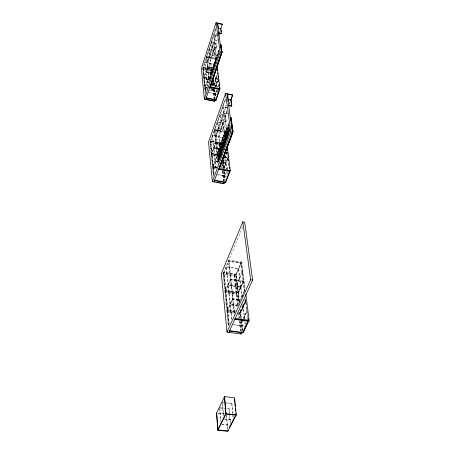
<?xml version="1.0" encoding="UTF-8"?>
<svg xmlns="http://www.w3.org/2000/svg" width="454" height="454" viewBox="0 0 454 454"><rect width="100%" height="100%" fill="white"/><g stroke="black" fill="none" stroke-linecap="round" stroke-linejoin="round"><path stroke-width="0.34" stroke-dasharray="2.27 1.7" d="M205.168 93.836L202.666 68.707L215.701 28.33M215.724 28.511L206.701 56.461L211.451 57.499L217.29 39.39M215.86 29.26L207.047 56.534L207.574 61.335L207.223 61.262L216.342 33.182M207.574 61.335L216.7 33.261M210.571 78.514L208.471 59.724L214.271 41.899L214.623 41.978L216.796 59.094M210.696 76.505L208.823 59.797L214.623 41.978M204.357 77.299L203.977 78.463L211.246 80M204.379 77.498L204.016 78.854L209.305 79.972M211.581 73.639L210.043 60.155L213.987 48.079L214.64 48.22L216.206 61.063M219.679 32.092L220.116 30.764M212.166 73.105L210.684 60.297L214.64 48.22M214.243 55.524L213.658 50.752L209.232 49.775L209.782 54.542L214.243 55.524L214.345 55.218L213.76 50.445L209.334 49.469L209.884 54.236L214.345 55.218M216.609 48.351L215.996 43.607L211.547 42.614L212.12 47.352L216.609 48.351L216.711 48.039L216.098 43.3L211.643 42.307L212.222 47.04L216.711 48.039M205.407 87.718L205.021 88.888L206.366 89.166M211.621 74.717L211.144 70.529L211.524 69.383L211.927 72.867M209.118 78.638L218.618 49.991M212.688 71.641L212.444 69.564L216.161 58.345L206.684 56.273L209.413 81.311M218.981 50.071L209.481 78.712L209.623 80.052M219.055 50.621L209.538 79.28L209.901 79.354L219.129 50.82M209.6 79.842L219.129 51.171M210.344 78.02L218.981 52.034M210.333 78.411L218.981 52.392M213.732 68.588L216.172 61.256M213.834 84.387L214.186 84.461L217.347 75.097L214.192 84.506L213.84 84.433L216.995 75.023M213.482 89.404L213.091 90.573L209.725 89.869M215.372 86.544L217.971 78.888L214.594 78.173M215.298 87.06L217.994 79.092L214.617 78.377M215.417 86.952L218.022 79.291L214.646 78.576M215.707 86.975L217.982 80.216M217.648 87.179L218.516 84.637M217.653 87.225L218.522 84.682M216.921 90.425L215.406 94.914L215.048 94.841L216.569 90.397L215.043 94.795L215.4 94.869M218.011 87.299L218.442 85.982M213.374 176.39L209.992 142.346L225.235 99.125M225.263 99.381L214.657 129.43L220.025 130.485L226.943 111.173M225.428 100.13L215.048 129.509L215.724 135.684L215.332 135.604L226.33 104.664M215.724 135.684L226.501 105.407M218.924 161.215L216.121 135.757L224.162 113.182L227.369 138.254M219.186 159.916L216.513 135.837L224.565 113.262L227.607 136.943M226.909 110.935L220.025 130.485M229.298 104.278L230.252 101.617M215.769 142.408L211.689 153.792L221.064 155.563L219.611 142.902L219.174 144.117L220.593 156.619M229.327 104.516L230.286 101.849M223.215 122.342L225.366 139.662L226.126 139.809L221.365 152.765L220.616 152.623L218.618 135.161L223.215 122.342L223.953 122.489L226.251 141.063M212.086 153.866L211.643 155.092L220.61 156.783M221.365 152.765L219.35 135.303L223.953 122.489M223.34 129.475L222.585 123.335L217.585 122.336L218.289 128.476L223.34 129.475L223.459 129.152L222.704 123.006L217.699 122.013L218.408 128.153L223.459 129.152M226.092 121.859L225.303 115.747L220.269 114.737L221.007 120.843L226.092 121.859L226.211 121.53L225.422 115.424L220.383 114.402L221.126 120.514L226.211 121.53M219.64 143.146L219.203 144.355L210.401 142.664L210.832 141.449L226.291 144.434M220.826 155.302L219.554 144.19L219.997 142.976L221.353 154.774M222.182 152.958L221.036 143.169L225.343 131.297L214.634 129.191L218.38 163.582M228.691 122.381L217.301 153.69L218.113 153.844L228.799 124.544M228.623 123.794L217.71 153.77L218.561 161.522M217.103 156.085L213.153 166.919L216.479 167.532M228.72 124.504L217.789 154.491L218.192 154.57L228.89 125.253M213.414 167.049L212.966 168.281L216.229 168.888M217.869 155.217L228.85 125.111M217.948 155.943L229.27 125.191M229.281 125.883L218.028 156.675L218.436 156.749L229.219 127.279M218.357 156.023L229.366 125.906M229.378 126.598L218.107 157.407L218.516 157.481L229.315 127.994M229.236 127.977L218.187 158.14L218.595 158.213L229.174 129.367M229.327 128.698L218.266 158.872L218.675 158.951L229.508 129.435M229.423 129.418L218.351 159.609L218.76 159.683L229.843 129.498M229.764 129.486L218.431 160.347L218.839 160.421L229.94 130.224M229.86 130.213L218.51 161.085L218.919 161.159L228.107 136.206M218.834 161.17L229.957 130.939M228.345 135.547L229.798 131.609M223.124 161.556L226.586 152.249M223.13 161.613L226.591 152.306M226.983 152.328L223.272 162.294L222.874 162.22M226.994 152.385L223.277 162.35L222.88 162.277L223.646 168.877M227.533 158.225L223.726 168.36L221.07 167.867M227.67 158.162L223.754 168.621L223.028 162.384M223.788 168.888L227.834 158.111L224.48 157.481M224.055 169.007L228.073 158.242M224.441 175.726L225.871 171.873M226.841 169.404L228.748 164.286M224.844 175.8L226.279 171.947M227.238 169.416L228.674 165.625M242.776 226.75L223.067 273.858L228.254 326.012M223.782 272.599L228.498 261.322L240.926 263.269L236.074 274.477M230.615 279.136L225.468 291.122L238.532 293.051L243.792 281.128L230.428 279.102L225.57 290.418L238.14 292.274L243.14 281.026M225.649 291.162L230.507 279.846L243.231 281.769L238.231 293.017M225.905 290.821L225.354 292.109L236.171 293.698L236.738 292.421M225.944 291.19L225.388 292.478L236.211 294.073L236.778 292.79M237.941 305.167L234.565 275.612L235.121 274.335L238.52 303.885M239.485 301.206L236.369 274.528L241.789 261.975L228.89 259.949L234.639 312.704M232.726 298.573L227.42 310.593L235.07 311.711M227.607 310.655L232.613 299.305L240.16 300.4M227.868 310.275L227.301 311.563L234.917 312.641M227.908 310.667L227.341 311.955L234.264 312.931M238.038 292.978L243.333 281.06M240.007 300.627L239.167 302.5L235.91 274.454M240.291 300.003L244.507 290.639M239.173 302.585L240.018 300.713M241.426 297.591L244.519 290.725M242.175 296.95L243.021 295.077M240.404 311.699L245.552 300.417M240.297 312.42L245.756 300.469L245.472 298.374M245.745 300.548L240.319 312.426L241.017 318.424M240.495 312.477L245.648 301.201L244.275 300.996M240.064 310.247L240.308 312.335L240.79 312.403L245.648 301.785M241.5 318.492L240.802 312.494L245.659 301.87M241.812 321.16L241.971 322.493L241.477 322.425L242.061 321.171M243.219 318.668L246.987 310.536M242.362 330.03L241.488 322.51L242.067 321.262M243.52 318.135L246.999 310.627M242.856 330.098L241.982 322.578L242.549 321.239M244.014 318.203L247.203 311.325M229.338 413.129L229.128 408.668L225.139 408.225M232.63 413.935L231.824 403.277L222.449 402.216L223.612 416M221.83 424.229L229.281 425.023M221.66 424.569L230.462 425.5M224.531 418.832L232.028 419.644M224.355 419.173L233.214 420.132M218.068 413.049L225.076 413.815M217.903 413.384L224.912 414.15M219.81 407.635L224.469 408.152M220.315 408.044L228.964 409.009M222.284 402.556L231.654 403.617M233.697 324.525L244.876 326.063M232.147 324.672L244.717 326.398M241.488 322.51L241.982 322.578M238.94 312.227L240.802 312.494M234.888 312.034L227.948 311.052L227.38 312.346L234.309 313.322M235.66 311.024L227.528 309.872L232.533 298.528L240.268 299.668M227.567 310.264L235.7 311.416M238.344 305.077L230.161 303.896L228.209 285.203L240.864 287.093L242.027 296.774M237.51 305.309L230.013 304.237L228.061 285.538L240.711 287.427L241.88 297.109M241.596 305.9L242.958 306.092L242.794 304.713M237.748 305.758L230.246 304.679L231.784 319.423M241.84 306.342L243.208 306.541L244.729 319.151M237.595 306.092L230.093 305.014L231.636 319.758M241.693 306.677L243.055 306.876L244.49 318.787M244.383 300.27L245.756 300.469M232.573 298.914L240.115 300.009M225.61 290.793L238.185 292.648M238.049 292.898L238.52 292.966M243.321 281.139L243.798 281.213M230.467 279.477L243.185 281.401M236.96 283.529L237.431 283.597M236.369 274.528L223.606 272.57L228.907 325.422M221.314 273.586L234.565 275.612M242.158 271.787L242.629 271.855M241.017 262.656L241.483 262.73M224.435 175.664L224.838 175.738M217.971 174.608L226.143 176.107M216.49 174.688L226.699 176.555M217.086 167.129L213.102 166.391L217.046 155.563L221.064 156.324M213.13 166.658L217.114 167.395M216.66 167.39L213.391 166.783L212.937 168.02L216.206 168.621M216.995 167.713L213.011 166.976L217.194 155.501L220.548 156.136M216.711 167.918L213.442 167.31L212.988 168.548L216.257 169.149M218.516 161.312L215.179 160.688L213.862 148.066L223.028 149.814M223.186 162.186L225.854 162.685L225.093 156.375M218.397 161.63L215.065 161.005L213.743 148.384L222.908 150.132M222.403 162.379L225.734 163.003L224.974 156.692M218.573 161.834L215.236 161.21L216.03 168.826M222.579 162.583L225.922 163.207L226.671 169.433M218.453 162.157L215.117 161.533L215.911 169.149M222.46 162.907L225.797 163.525L226.467 169.064M221.501 155.064L211.78 153.225L215.627 142.477L226.137 144.503M211.802 153.475L221.529 155.319M221.036 155.313L212.058 153.617L211.621 154.842L220.582 156.534M220.865 155.438L211.831 153.73L215.684 142.982L226.2 145.008M221.092 155.818L212.109 154.122L211.672 155.347L220.644 157.039M224.571 156.897L227.925 157.527M224.418 156.959L227.766 157.589M217.074 155.824L220.428 156.46M224.446 157.22L227.8 157.85M221.376 149.309L221.762 149.383M222.846 149.627L213.692 147.879L212.427 135.752L222.698 137.755L224.077 149.201M221.036 143.169L210.418 141.132L213.84 175.21M215.656 142.732L226.171 144.758M209.992 142.346L219.554 144.19M218.618 135.161L219.35 135.303M216.121 135.757L216.513 135.837M225.479 138.09L225.876 138.226M225.099 132L214.407 129.833L218.079 163.69M227.721 113.54L223.884 112.762L223.107 106.69L227.545 107.592M227.602 113.875L223.765 113.103L222.993 107.025L227.426 107.927M206.388 89.37L205.043 89.092L205.429 87.917L207.45 88.343M209.748 90.074L213.113 90.772L213.511 89.608L210.815 89.046M209.39 92.554L216.921 94.114M207.921 92.576L216.813 94.421M205.134 87.14L207.143 87.56M205.157 87.338L207.16 87.758M207.404 87.934L205.39 87.514L205.004 88.683L206.343 88.967M210.769 88.638L213.459 89.2L213.068 90.369L209.708 89.665M207.183 87.963L205.174 87.543L208.568 77.288L210.594 77.713M210.531 88.666L214.549 89.506M207.427 88.138L205.055 87.645L208.647 76.777L210.673 77.208M210.412 88.763L214.424 89.603L215.355 97.491M209.947 78.678L204.028 77.424L207.546 66.653L214.18 68.083M204.396 77.691L209.839 78.786M203.999 78.656L211.263 80.193M208.936 82.157L206.922 81.731L205.9 71.953L211.848 73.23M212.971 83.003L216.331 83.712L215.321 75.33M208.834 82.458L206.82 82.032L205.798 72.26L211.746 73.531M212.869 83.309L216.229 84.018L215.219 75.631M208.982 82.56L206.962 82.134L207.529 87.537M213.017 83.411L216.382 84.121L216.706 86.822M208.88 82.866L206.865 82.441L207.359 87.168M212.245 83.57L216.28 84.421L216.603 87.128M214.725 78.071L218.102 78.786M208.522 76.885L210.548 77.311M208.545 77.084L210.571 77.515M204.107 76.925L210.684 78.321M204.13 77.123L210.049 78.377M210.071 78.576L204.147 77.322L207.467 67.152L214.101 68.577M207.45 66.954L214.078 68.384M212.211 69.4L203.154 67.447L206.411 57.369L215.537 59.36M212.444 69.564L203.04 67.555L205.486 91.963M203.403 67.822L211.206 69.496L210.826 70.642L203.029 68.974L203.381 67.629L205.844 92.037M202.666 68.707L211.144 70.529M212.461 72.98L205.855 71.567L204.873 62.13L213.965 64.105L214.209 66.125M211.7 73.139L205.758 71.868L204.777 62.431L213.868 64.4L214.112 66.426M207.427 66.761L214.055 68.191M215.956 58.946L206.485 56.881L209.186 81.748M215.605 58.929L215.951 59.003M208.471 59.724L208.823 59.797M210.043 60.155L210.684 60.297M216.314 61.557L215.644 61.415L213.987 48.079M217.063 40.65L214.487 40.071L213.891 35.367L218.363 36.377M217.824 35.923L213.987 35.054L214.589 39.753L217.171 40.332M214.271 41.899L216.518 59.701M216.161 58.345L216.331 59.729M225.343 131.297L226.489 140.422M241.789 261.975L245.149 288.665M244.927 290.044L241.494 262.65L228.606 260.63L234.406 314.094M215.616 58.872L215.962 61.665M225.939 141.642L224.719 131.859L220.638 143.101L221.864 153.651M227.914 157.595L228.078 158.928M244.632 291.457L241.029 262.577L235.887 274.454L239.167 302.699M245.994 302.546L246.323 305.213M246.636 307.506L247.072 311.024M247.084 311.308L247.424 314.043M247.776 316.654L248.213 320.178M215.866 61.971L215.514 59.173L206.388 57.181L209.073 81.987M225.825 141.96L224.605 132.176L214.294 130.15L217.886 163.332M227.375 154.405L227.545 155.784M228.396 162.628L228.737 165.358M244.479 291.797L240.881 262.917L228.464 260.965L234.253 314.423M245.342 298.726L248.054 320.518M217.114 90.204L217.523 93.581M227.006 172.202L227.42 175.664M242.862 303.686L243.111 305.758M245.069 321.954L245.574 326.159M217.012 90.505L217.5 94.563M226.801 171.833L227.051 173.91M244.825 321.591L245.33 325.796M213.596 79.439L214.487 87.06M214.793 89.665L215.639 96.901M223.118 161L223.97 168.292M224.367 171.703L225.326 179.926M240.467 309.617L240.79 312.403M212.421 71.182L212.188 69.207L203.137 67.26L205.622 91.975M213.42 79.756L214.209 86.572M214.606 89.96L215.531 97.911M221.898 152.635L220.752 142.789L210.531 140.814L213.959 174.892M224.077 171.368L225.031 179.602M239.315 302.364L236.029 274.125L223.743 272.241L229.06 325.081M240.206 310.003L241.188 318.424M241.511 321.245L242.742 331.812M212.347 71.567L212.103 69.49L212.319 71.477M213.249 79.365L214.135 86.986M220.655 143.095L221.87 153.588M223.964 171.629L224.923 179.852M241.324 321.091L241.477 322.425M213.397 80.738L214.106 86.873M214.424 89.603L215.349 97.548M222.835 162.004L223.555 168.247M223.958 171.686L224.912 179.92M240.053 310.332L240.949 318.055M241.278 320.87L242.34 330.03M213.051 82.634L213.454 86.124M213.772 88.916L215.06 100.079M222.392 163.803L222.874 167.963M223.272 171.436L224.548 182.542M239.491 312.329L240.223 318.663M240.546 321.477L241.84 332.737M211.66 73.491L211.184 69.309L210.804 70.455L211.28 74.643M212.778 83.258L213.102 86.05M213.42 88.842L214.538 98.609M221.995 163.724L222.471 167.889M222.869 171.362L223.987 181.078M238.202 305.224L234.656 274.267L234.105 275.544L237.624 306.507M239.003 312.233L239.655 317.891M240.058 321.409L241.346 332.669M212.58 83.099L212.977 86.589M213.295 89.381L214.333 98.461M221.858 164.331L222.256 167.804M222.653 171.277L223.76 180.998M238.827 312.908L239.389 317.834M239.791 321.353L240.915 331.204M212.313 83.723L212.631 86.515M212.949 89.307L214.055 99.085M221.62 165.648L221.858 167.73M222.25 171.203L223.357 180.925M238.378 313.129L238.906 317.766M239.224 320.581L240.421 331.136M214.101 173.837L210.809 141.205L210.378 142.42L213.647 175.074M229.264 324.082L224.072 272.644L223.533 273.927L228.68 325.376M203.012 68.781L205.452 93.212M231.824 403.277L232.936 414.973M232.998 415.66L233.39 419.791M232.698 414.627L233.021 418.066M229.128 408.668L229.696 414.854M229.758 415.541L230.445 423.105M229.401 413.815L230.337 424.127M226.54 414.65L227.794 428.928M226.433 415.665L227.624 429.263M222.398 403.935L223.385 415.654M219.867 408.322L220.871 420.716M219.702 408.662L220.763 421.743M214.316 130.394L210.554 141.058L220.78 143.033L224.634 132.42L214.316 130.394M224.106 272.996L223.572 274.284L234.145 275.896L234.695 274.619L224.106 272.996M225.978 291.564L225.428 292.853L236.256 294.442L236.823 293.159L225.978 291.564M242.147 271.702L236.971 283.608L237.436 283.676L242.618 271.776L242.147 271.702M240.773 286.355L228.129 284.459L226.268 266.657L238.628 268.575L240.773 286.355M240.626 286.69L227.982 284.794L226.126 266.992L238.486 268.91L240.626 286.69M224.276 149.559L213.806 147.561L212.54 135.44L222.812 137.437L224.276 149.559"/><path stroke-width="0.68" d="M217.443 23.188L222.312 24.306L216.076 22.7L201.372 68.429L204.357 99.137L214.651 101.253L215.06 100.079M218.595 35.412L219.464 32.756M220.792 28.954L222.29 24.124M218.295 28.148L220.865 28.738L221.529 33.403L221.421 33.727L218.828 33.136M220.831 47.256L221.274 45.922L220.905 45.843M204.357 99.137L220.031 52.125L216.076 22.7M221.285 50.581L221.734 49.242L221.359 49.163M205.724 99.42L221.45 52.437L217.415 23.006M210.52 85.483L221.745 51.96L222.119 52.04L210.656 86.226L210.293 86.152M215.083 72.248L210.656 86.226M216.427 68.231L222.04 51.478L221.666 51.398M210.361 86.731L221.824 52.522L220.752 44.742M215.656 100.198L219.413 89.29M206.116 98.234L216.025 100.215L219.986 88.751L217.199 66.636M230.763 100.516L232.635 94.954L225.593 93.484L208.534 142.068L212.381 181.668L224.077 183.779L224.548 182.542M227.908 101.458L228.379 100.141L227.55 94.126M230.967 99.619L232.635 94.954M228.424 99.386L230.978 99.914L231.835 105.958L231.71 106.298L228.493 105.64M230.74 119.215L231.222 117.887L230.388 117.717M230.836 119.924L231.222 117.887M231.733 126.354L232.215 125.037L231.79 124.952M231.829 127.08L232.215 125.037M212.381 181.668L230.751 131.876L225.593 93.484M232.028 128.533L232.516 127.216L232.414 126.49L231.988 126.405M232.13 129.265L232.618 127.949L232.193 127.863M213.93 181.946L232.369 132.193L227.113 93.802M219.98 165.835L223.896 155.279M224.384 153.963L227.074 146.71M227.562 145.388L229.764 139.452M230.74 136.813L232.454 132.199M220.071 165.818L221.535 161.862M222.755 158.565L224.713 153.293M225.445 151.318L226.177 149.338M226.665 148.021L229.355 140.768M229.843 139.452L232.045 133.521M219.333 168.57L232.8 132.279L230.808 117.802M219.248 167.815L219.662 167.889L233.123 131.62L233.021 130.883L232.596 130.803M225.229 182.667L229.622 171.169M227.193 146.035L230.286 170.596L225.649 182.673L214.39 180.703M228.89 332.356L252.628 280.084L244.695 222.171L242.85 221.858L221.314 273.586L227 332.101L241.239 334.019L241.84 332.737M227 332.101L250.636 279.783L242.85 221.858M241.346 332.669L240.745 333.951L240.694 333.542M245.852 294.283L249.127 320.269L243.174 332.833L242.68 332.765L248.276 320.87L242.669 332.844L229.474 331.062M224.565 396.637L216.501 413.231L217.812 430.256L227.806 431.3L236.245 414.837L234.565 397.783L224.565 396.637L226.058 413.719L217.812 430.256M217.937 429.405L225.842 413.543M229.486 427.413L236.018 414.661M226.058 413.719L236.245 414.837M224.963 397.046L224.395 396.983L225.888 414.065L236.069 415.183L235.87 413.134M229.628 330.728L242.822 332.515M235.257 318.333L249.127 320.269M234.945 319.02L248.803 320.95L248.537 318.844M248.139 321.222L234.786 319.361L234.741 318.952M250.636 279.783L252.628 280.084M216.978 182.23L218.312 182.468M219.64 182.712L220.973 182.951M222.307 183.189L223.669 183.705L224.111 182.196M218.919 168.491L230.286 170.596M218.675 169.149L230.036 171.249M232.295 128.595L232.72 128.681L232.618 127.949M232.391 129.328L232.817 129.413L232.919 130.15L232.493 130.065M232.698 131.541L233.123 131.62M230.751 131.876L232.8 132.279M231.495 122.79L231.915 122.875L231.818 122.16L231.392 122.075M231.591 123.511L232.017 123.596L232.113 124.317L231.693 124.231M231.892 125.679L232.312 125.764M232.09 127.131L232.516 127.216M230.904 118.511L231.324 118.59M231.001 119.22L231.421 119.3L231.517 120.015L231.097 119.93M231.2 120.645L231.619 120.724L231.716 121.439L231.296 121.36M228.617 105.294L231.835 105.958M227.97 100.056L228.379 100.141M213.584 100.828L206.082 99.494L206.457 98.098M227.148 94.04L232.669 95.192M209.992 86.657L219.986 88.751M209.788 87.276L219.77 89.37L219.515 87.293M221.132 47.494L221.501 47.579L221.053 46.944M221.206 48.05L221.654 48.686L221.285 48.606M221.439 49.719L221.807 49.798L221.734 49.242M221.512 50.275L221.966 50.916L221.592 50.837M220.031 52.125L221.824 52.522M220.383 44.662L221.121 44.827L221.194 45.372L220.826 45.292M220.979 46.393L221.348 46.473L221.274 45.922M218.283 32.671L221.529 33.403M218.079 27.836L218.436 27.915L217.795 23.273M220.854 29.72L221.138 31.723M230.853 100.255L231.143 102.269M231.33 103.614L231.619 105.623M222.04 51.478L222.119 52.04M217.256 69.32L217.432 70.699M217.693 72.776L217.863 74.161M218.124 76.232L218.3 77.617M218.561 79.688L218.817 81.765M219.078 83.837L219.265 85.437M227.221 148.781L227.397 150.353M227.658 152.294L227.834 153.696M228.101 155.801L228.311 157.612M228.566 159.677L228.737 161.017M229.508 167.032L229.679 168.519M219.276 89.393L209.657 87.378M229.469 171.226L218.522 169.206M215.871 98.893L216.025 100.215M215.735 99.687L206.195 97.724M225.32 182.071L214.481 180.107M214.674 99.789L214.271 100.97M214.492 99.857L214.651 101.253M219.577 167.134L219.662 167.889M214.77 180.505L214.311 181.748M229.934 330.716L229.383 332.424L229.344 332.01M234.463 398.811L234.797 402.221M234.928 403.589L235.2 406.313M235.399 408.362L235.666 411.091M227.931 430.449L227.976 430.971L217.977 429.927L216.666 412.896"/></g></svg>
